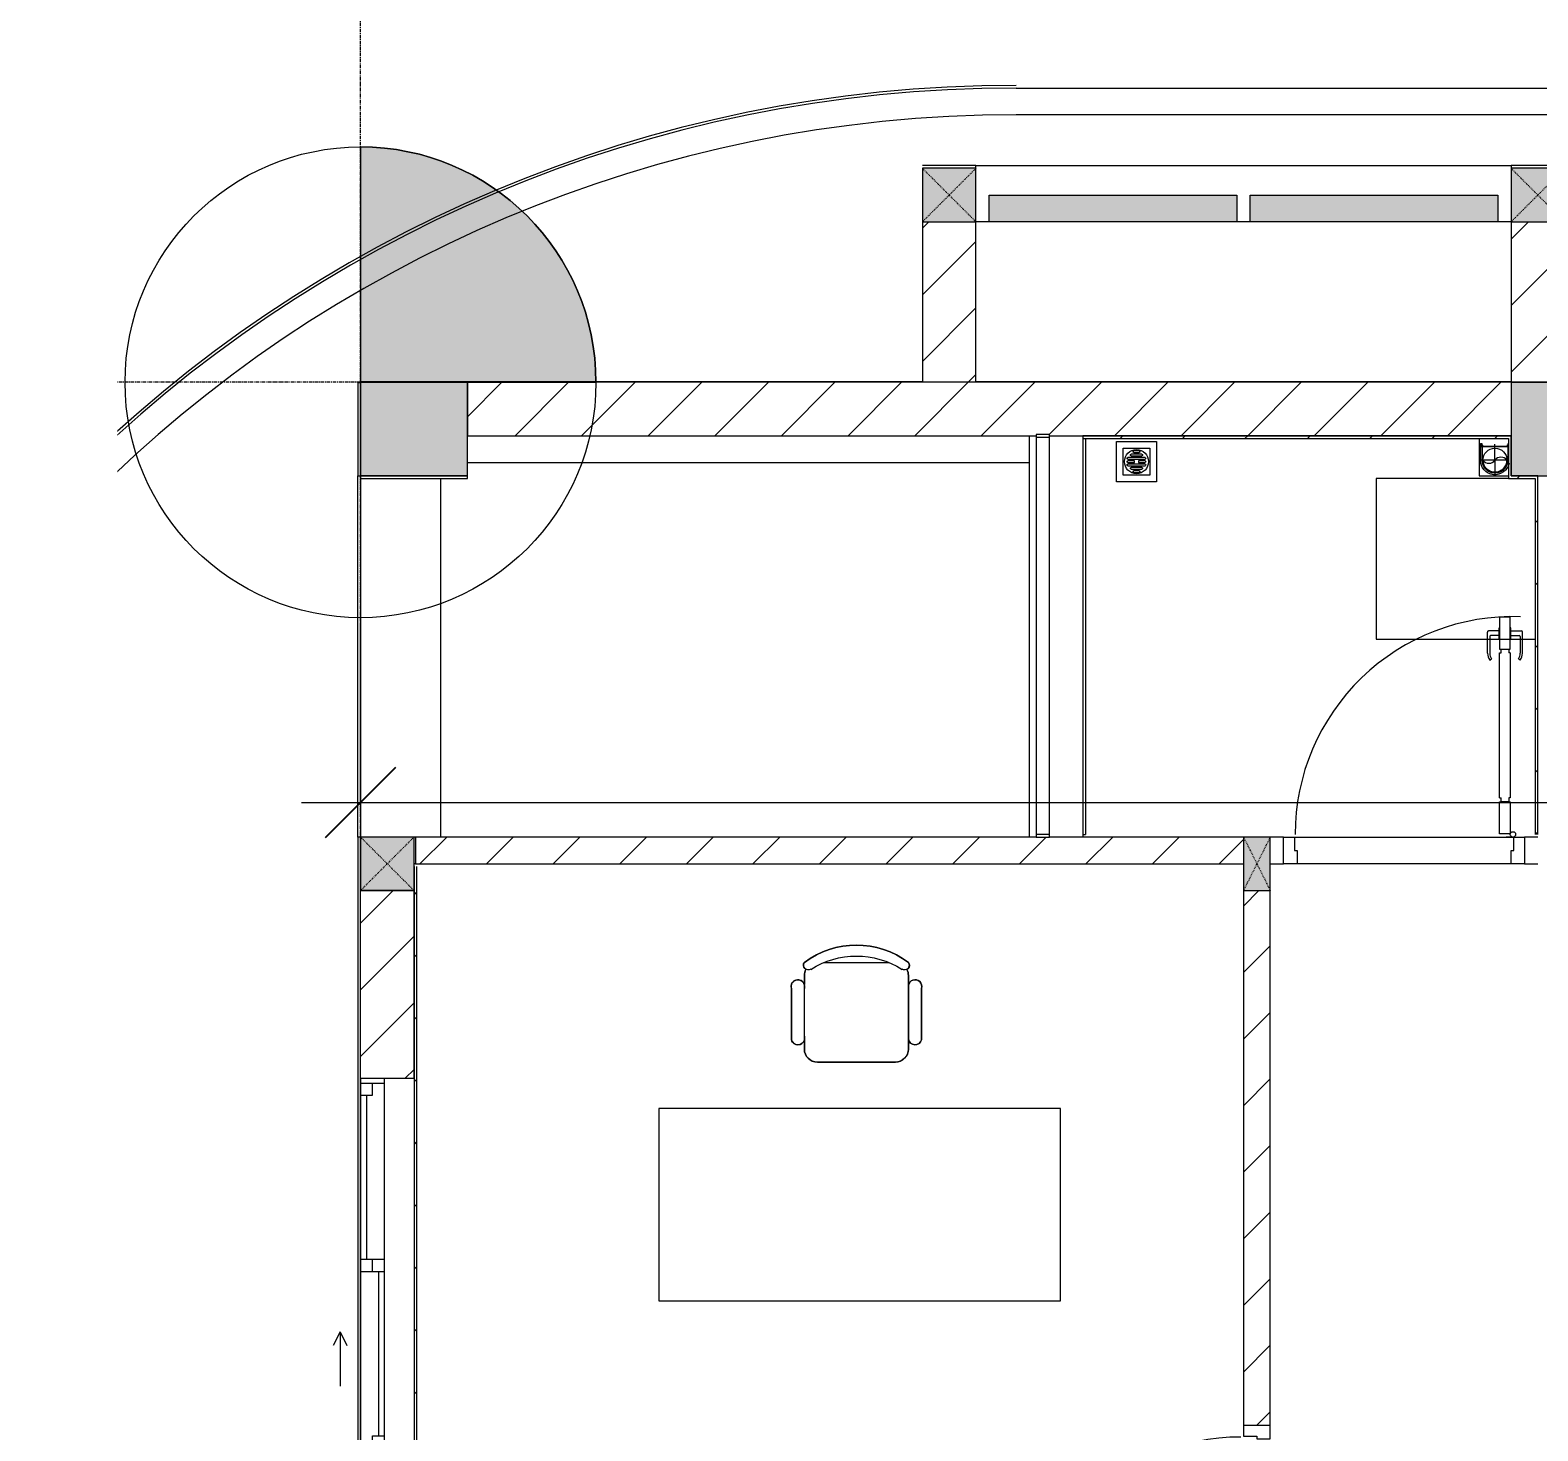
# Model space of a CAD drawing. Header units: millimetres. Extents: x 5356 to 209803, y -16346 to 109894.
# Drawn here: x 32418 to 38053, y 74317 to 79553 of the extents above; entities that cross this region are included whole.
import ezdxf

# ---------------------------------------------------------------- set-up
doc = ezdxf.new("R2010")
doc.units = ezdxf.units.MM
for name, pattern in [('Dash', [6, 3, -3]), ('Grid Line', [22.225, 12.7, -3.175, 3.175, -3.175]), ('IMPORT-CENTER _3_', [10.16, 6.35, -1.27, 1.27, -1.27])]:
    doc.linetypes.add(name, pattern=pattern)
for name, color, linetype, lineweight in [('0-1', 7, 'Continuous', 5), ('A-ANNO-DIMS', 211, 'Continuous', 9), ('A-ANNO-DIMS-220', 211, 'Continuous', 9), ('A-ANNO-NOTE', 131, 'Continuous', 9), ('A-ANNO-NOTE-1', 131, 'Continuous', 18), ('A-DETL-GENF-1', 9, 'Continuous', 9), ('A-DOOR-1', 9, 'Continuous', 9), ('A-FLOR-1', 9, 'Continuous', 9), ('A-FLOR-HRAL-1', 9, 'Continuous', 9), ('A-GLAZ', 151, 'Continuous', 9), ('A-GLAZ-CWMG', 51, 'Continuous', 9), ('A-WALL', 113, 'Continuous', 9), ('A-WALL-1', 253, 'Continuous', 18), ('A-WALL-2', 9, 'Continuous', 9), ('A-WALL-3', 113, 'Continuous', 18), ('A-WALL-PATT-1', 10, 'Continuous', 9), ('A-WALL-PATT-2', 9, 'Continuous', 9), ('A-WALL-PATT-3', 111, 'Continuous', 9), ('G-IMPT', 8, 'Continuous', 9), ('G-IMPT-1', 9, 'Continuous', 9), ('G-IMPT-2', 8, 'IMPORT-CENTER _3_', 9), ('I-FURN', 30, 'Continuous', 9), ('I-FURN-1', 9, 'Continuous', 9), ('I-WALL', 2, 'Continuous', 9), ('I-WALL-1', 253, 'Continuous', 18), ('I-WALL-2', 9, 'Continuous', 9), ('I-WALL-3', 2, 'Continuous', 18), ('M-EQPM', 50, 'Continuous', 9), ('S-BEAM-1', 9, 'Continuous', 9), ('S-COLS', 52, 'Continuous', 9), ('S-COLS-1', 254, 'Continuous', 5), ('S-COLS-2', 253, 'Continuous', 18), ('S-COLS-3', 9, 'Continuous', 9), ('S-COLS-4', 52, 'Continuous', 18), ('S-COLS-5', 52, 'Dash', 9), ('S-COLS-HDLN', 52, 'Dash', 9), ('S-COLS-HDLN-1', 9, 'Dash', 9), ('S-GRID-1', 1, 'Grid Line', 9)]:
    doc.layers.add(name, color=color, linetype=linetype, lineweight=lineweight)
doc.styles.add('Arial_2', font='arial_0.ttf', dxfattribs={"width": 0.9, "height": 660})
doc.styles.add('Arial_B', font='arialbd_0.ttf', dxfattribs={"height": 1760})
doc.dimstyles.new('1_Dim_chi_tiet_khu_đất_2', dxfattribs={"dimscale": 304.8, "dimtxt": 673.371204, "dimasz": 0.866142, "dimexe": 0.721785, "dimexo": 0.0625, "dimgap": 0.072178, "dimtad": 1, "dimdec": 0, "dimrnd": 5, "dimzin": 0, "dimdsep": 46, "dimtxsty": 'Arial_2', "dimblk1": 'OBLIQUE', "dimblk2": 'OBLIQUE', "dimsah": 1, "dimcen": 0.09, "dimdle": 0.721785, "dimazin": 0, "dimtfac": 1, "dimtdec": 4, "dimtix": 1, "dimtmove": 0, "dimatfit": 3, "dimfxl": 2.165354, "dimfxlon": 1, "dimtvp": 1, "dimtolj": 1, "dimtzin": 0, "dimarcsym": 2})
pattern_1 = [(45, (0, 0), (-124.4508, 124.4508), [])]
pattern_2 = [(45, (0, 0), (-116.67262, 116.67262), [])]

# ---------------------------------------------------------------- blocks, each defined once
blk = doc.blocks.new('NCV_TKTC_KET CAU_rvt-1-TKCS_MB ĐỊNH VỊ MỐC TỌA ĐỘ CÔNG TRÌNH')
at = {"layer": 'S-COLS-1'}
for points in [[(33652.6, 77886.9), (34052.6, 77886.9), (34052.6, 78236.9), (33652.6, 78236.9)], [(38038.2, 77886.9), (38652.6, 77886.9), (38652.6, 78236.9), (37952.6, 78236.9), (37952.6, 77886.9)]]:
    blk.add_hatch(color=256, dxfattribs=at).paths.add_polyline_path(points)
at = {"layer": 'A-FLOR-1'}
blk.add_line((33857.6, 76536.9), (33852.6, 76536.9), dxfattribs=at)
at = {"layer": 'S-BEAM-1'}
for p, q in [((34052.6, 77936.9), (36152.6, 77936.9)), ((33952.6, 76536.9), (33952.6, 77876.9))]:
    blk.add_line(p, q, dxfattribs=at)
at = {"layer": 'S-COLS-2'}
for p, q in [((33652.6, 78236.9), (33652.6, 77886.9)), ((34052.6, 78236.9), (33652.6, 78236.9)), ((34052.6, 77886.9), (34052.6, 78236.9)), ((37952.6, 78236.9), (37952.6, 77886.9)), ((38652.6, 78236.9), (37952.6, 78236.9)), ((33652.6, 77886.9), (34052.6, 77886.9)), ((37952.6, 77886.9), (38652.6, 77886.9))]:
    blk.add_line(p, q, dxfattribs=at)
blk = doc.blocks.new('DOOR_CW_01 CANH MO-PANEL KINH - DIW_01-900x2200-CỬA GỖ VÂN LAMINATE-553393-TKCS_MB ĐỊNH VỊ MỐC TỌA ĐỘ CÔNG TRÌNH')
at = {"layer": 'A-DETL-GENF-1'}
for p, q in [((-397, 872), (-357, 872)), ((-397, 752), (-397, 872)), ((-357, 872), (-357, 752)), ((-442, 737), (-442, 816.5)), ((-399, 820.5), (-438, 820.5)), ((-434, 799.5), (-434, 737)), ((-399, 803.5), (-430, 803.5)), ((-399, 831.8), (-397, 831.8)), ((-399, 792.2), (-399, 831.8)), ((-397, 792.2), (-399, 792.2)), ((-397, 792.2), (-397, 831.8)), ((-357, 792.2), (-357, 831.8)), ((-355, 831.8), (-357, 831.8)), ((-357, 792.2), (-355, 792.2)), ((-355, 792.2), (-355, 831.8)), ((-355, 820.5), (-316, 820.5)), ((-355, 803.5), (-324, 803.5)), ((-320, 799.5), (-320, 737)), ((-312, 737), (-312, 816.5)), ((-357, 752), (-397, 752)), ((-397, 738), (-391, 738)), ((-397, 738), (-397, 196)), ((-363, 752), (-391, 752)), ((-391, 752), (-391, 738)), ((-363, 738), (-363, 752)), ((-357, 738), (-363, 738)), ((-357, 196), (-357, 738)), ((-433.9, 711.2), (-427.3, 715.8)), ((-320.1, 711.2), (-326.7, 715.8)), ((-397, 196), (-391, 196)), ((-357, 182), (-397, 182)), ((-397, 182), (-397, 62)), ((-391, 196), (-391, 182)), ((-391, 182), (-363, 182)), ((-357, 196), (-363, 196)), ((-363, 182), (-363, 196)), ((-357, 62), (-357, 182)), ((-397, 62), (-357, 62))]:
    blk.add_line(p, q, dxfattribs=at)
blk.add_circle((-407, 60), 10, dxfattribs=at)
for centre, radius, start, end in [((-407, 60), 814, 360, 92), ((-438, 816.5), 4, 90, 180), ((-430, 799.5), 4, 90, 180), ((-324, 799.5), 4, 360, 90), ((-316, 816.5), 4, 0, 90), ((-397, 737), 45, 180, 215), ((-397, 737), 37, 180, 215), ((-357, 737), 37, 325, 0), ((-357, 737), 45, 325, 0)]:
    blk.add_arc(centre, radius, start, end, dxfattribs=at)
at = {"layer": 'A-DOOR-1'}
for p, q in [((-410, 50), (-450, 50)), ((-450, 50), (-450, -50)), ((-410, 0), (-410, 50)), ((-400, 0), (-410, 0)), ((-407, 50), (-382, 50)), ((-400, -50), (-400, 0)), ((410, 0), (400, 0)), ((400, 0), (400, -50)), ((450, 50), (410, 50)), ((410, 50), (410, 0)), ((450, -50), (450, 50)), ((-450, -50), (-400, -50)), ((400, -50), (450, -50))]:
    blk.add_line(p, q, dxfattribs=at)
blk = doc.blocks.new('BAN LV A - BAN LV A_dwg_ban hoc2-348006-TKCS_MB ĐỊNH VỊ MỐC TỌA ĐỘ CÔNG TRÌNH')
at = {"layer": 'I-FURN'}
for p, q in [((145.8, 437.4), (-145.8, 437.4)), ((-243, 354.4), (-243, 162)), ((-194.4, 388.8), (-194.4, 113.4)), ((194.4, 113.4), (194.4, 388.8)), ((194.4, 351.4), (194.4, 150.8)), ((243.7, 162), (243.7, 354.4)), ((-120.5, 64.8), (120.5, 64.8))]:
    blk.add_line(p, q, dxfattribs=at)
at = {"layer": 'I-FURN', "flags": 128}
blk.add_lwpolyline([(-737.8, 610.5), (-737.8, 1330.5), (-154.9, 1330.5), (762.2, 1330.5), (762.2, 610.5)], close=True, dxfattribs=at)
at = {"layer": 'I-FURN'}
for centre, radius, start, end in [((-145.8, 388.8), 48.6, 90, 180), ((145.8, 388.8), 48.6, 360, 90), ((-218.7, 347.3), 25.3, 343.7398, 163.7398), ((219.4, 347.3), 25.3, 16.2602, 170.7054), ((-218.7, 154.9), 25.3, 163.7398, 16.2602), ((-145.8, 113.4), 48.6, 180, 207.5844), ((145.8, 113.4), 48.6, 332.4156, 0), ((219.4, 154.9), 25.3, 189.2946, 16.2602), ((-180.2, 75.4), 17.8, 57.9726, 216.6901), ((0, 324), 324, 233.1301, 306.8699), ((0, 359.3), 318.2, 237.5758, 302.4242), ((180.2, 75.4), 17.8, 323.3099, 122.0274)]:
    blk.add_arc(centre, radius, start, end, dxfattribs=at)
blk = doc.blocks.new('BAN LV A - BAN LV A_dwg-348005-TKCS_MB ĐỊNH VỊ MỐC TỌA ĐỘ CÔNG TRÌNH')
at = {"extrusion": (0, 0, -1), "zscale": -1, "rotation": 180}
blk.add_blockref('BAN LV A - BAN LV A_dwg_ban hoc2-348006-TKCS_MB ĐỊNH VỊ MỐC TỌA ĐỘ CÔNG TRÌNH', (-729, 1383.7), dxfattribs=at)
blk = doc.blocks.new('BAN LV A - BAN LV A-348231-TKCS_MB ĐỊNH VỊ MỐC TỌA ĐỘ CÔNG TRÌNH')
at = {"layer": 'I-FURN-1'}
for p, q in [((534.6, 1270.3), (534.6, 1235.9)), ((923.4, 1232.9), (923.4, 1270.3)), ((486, 1221.7), (486, 1029.3)), ((972.7, 1029.3), (972.7, 1221.7)), ((534.6, 1029.3), (534.6, 994.9)), ((923.4, 994.9), (923.4, 1032.3)), ((583.2, 946.3), (874.8, 946.3)), ((1491.2, 773.2), (-8.8, 773.2)), ((-8.8, 773.2), (-8.8, 53.2)), ((1491.2, 53.2), (1491.2, 773.2)), ((-8.8, 53.2), (1491.2, 53.2))]:
    blk.add_line(p, q, dxfattribs=at)
for centre, radius, start, end in [((729, 1059.7), 324, 53.1301, 126.8699), ((548.9, 1308.3), 17.8, 143.3099, 240.596), ((909.2, 1308.3), 17.8, 299.404, 36.6901), ((510.3, 1228.8), 25.3, 16.2602, 196.2602), ((583.2, 1270.3), 48.6, 152.4156, 180), ((874.8, 1270.3), 48.6, 360, 27.5844), ((948.4, 1228.8), 25.3, 343.7398, 170.7054), ((510.3, 1036.4), 25.3, 196.2602, 343.7398), ((948.4, 1036.4), 25.3, 189.2946, 343.7398), ((583.2, 994.9), 48.6, 180, 270), ((874.8, 994.9), 48.6, 270, 360)]:
    blk.add_arc(centre, radius, start, end, dxfattribs=at)
blk.add_blockref('BAN LV A - BAN LV A_dwg-348005-TKCS_MB ĐỊNH VỊ MỐC TỌA ĐỘ CÔNG TRÌNH', (0, 0))
blk = doc.blocks.new('MAY GIAT - MAY GIAT_dwg-V115-TKCS_MB ĐỊNH VỊ MỐC TỌA ĐỘ CÔNG TRÌNH')
at = {"layer": 'G-IMPT-1'}
blk.add_line((5, 596.6), (5, 2.3), dxfattribs=at)
at = {"layer": 'G-IMPT-1', "flags": 128}
blk.add_lwpolyline([(605, 102.3), (605, 596.6), (5, 596.6)], dxfattribs=at)
blk = doc.blocks.new('MAY GIAT - MAY GIAT-V116-TKCS_MB ĐỊNH VỊ MỐC TỌA ĐỘ CÔNG TRÌNH')
at = {"layer": 'I-FURN-1'}
for p, q in [((5, 596.6), (5, 2.3)), ((605, 596.6), (5, 596.6)), ((605, 102.3), (605, 596.6))]:
    blk.add_line(p, q, dxfattribs=at)
blk.add_blockref('MAY GIAT - MAY GIAT_dwg-V115-TKCS_MB ĐỊNH VỊ MỐC TỌA ĐỘ CÔNG TRÌNH', (0, 0))
blk = doc.blocks.new('Railing - 50 x 10mm-457210-TKCS_MB ĐỊNH VỊ MỐC TỌA ĐỘ CÔNG TRÌNH')
at = {"layer": 'A-FLOR-HRAL-1'}
for p, q in [((25, 5), (-25, 5)), ((-25, 5), (-25, -5)), ((25, -5), (25, 5)), ((-25, -5), (25, -5))]:
    blk.add_line(p, q, dxfattribs=at)
blk = doc.blocks.new('Railing - Railing-987307-TKCS_MB ĐỊNH VỊ MỐC TỌA ĐỘ CÔNG TRÌNH')
at = {"layer": 'A-FLOR-HRAL-1'}
for p, q in [((13269.1, 68771.2), (13269.1, 67285.8)), ((13319.1, 67285.8), (13319.1, 68771.2))]:
    blk.add_line(p, q, dxfattribs=at)
for p in [(13294.1, 68776.2), (13294.1, 67280.8)]:
    blk.add_blockref('Railing - 50 x 10mm-457210-TKCS_MB ĐỊNH VỊ MỐC TỌA ĐỘ CÔNG TRÌNH', p)
blk = doc.blocks.new('DOOR_CW_01 CANH MO-PANEL KINH - DIG_01-900x2200-CỬA NHÔM KÍNH-400860-TKCS_MB ĐỊNH VỊ MỐC TỌA ĐỘ CÔNG TRÌNH')
at = {"layer": 'A-DETL-GENF-1'}
for p, q in [((-397, -182), (-397, -62)), ((-397, -62), (-357, -62)), ((-357, -62), (-357, -182)), ((-357, -182), (-397, -182)), ((-397, -196), (-391, -196)), ((-397, -738), (-397, -196)), ((-391, -196), (-391, -182)), ((-391, -182), (-363, -182)), ((-363, -182), (-363, -196)), ((-357, -196), (-363, -196)), ((-357, -196), (-357, -738)), ((-433.9, -711.2), (-427.3, -715.8)), ((-320.1, -711.2), (-326.7, -715.8)), ((-442, -737), (-442, -816.5)), ((-434, -799.5), (-434, -737)), ((-397, -738), (-391, -738)), ((-357, -752), (-397, -752)), ((-397, -752), (-397, -872)), ((-391, -752), (-391, -738)), ((-363, -752), (-391, -752)), ((-357, -738), (-363, -738)), ((-363, -738), (-363, -752)), ((-357, -872), (-357, -752)), ((-320, -799.5), (-320, -737)), ((-312, -737), (-312, -816.5)), ((-399, -820.5), (-438, -820.5)), ((-399, -803.5), (-430, -803.5)), ((-399, -792.2), (-399, -831.8)), ((-397, -792.2), (-399, -792.2)), ((-399, -831.8), (-397, -831.8)), ((-397, -792.2), (-397, -831.8)), ((-357, -792.2), (-357, -831.8)), ((-357, -792.2), (-355, -792.2)), ((-355, -831.8), (-357, -831.8)), ((-355, -792.2), (-355, -831.8)), ((-355, -803.5), (-324, -803.5)), ((-355, -820.5), (-316, -820.5)), ((-397, -872), (-357, -872))]:
    blk.add_line(p, q, dxfattribs=at)
blk.add_circle((-407, -60), 10, dxfattribs=at)
for centre, radius, start, end in [((-407, -60), 814, 268, 0), ((-397, -737), 45, 145, 180), ((-397, -737), 37, 145, 180), ((-357, -737), 37, 0, 35), ((-357, -737), 45, 360, 35), ((-438, -816.5), 4, 180, 270), ((-430, -799.5), 4, 180, 270), ((-324, -799.5), 4, 270, 0), ((-316, -816.5), 4, 270, 0)]:
    blk.add_arc(centre, radius, start, end, dxfattribs=at)
at = {"layer": 'A-DOOR-1'}
for p, q in [((-450, -50), (-450, 50)), ((-450, 50), (-400, 50)), ((-400, 50), (-400, 0)), ((400, 0), (400, 50)), ((400, 50), (450, 50)), ((450, 50), (450, -50)), ((-410, -50), (-450, -50)), ((-410, 0), (-410, -50)), ((-400, 0), (-410, 0)), ((-407, -50), (-382, -50)), ((410, 0), (400, 0)), ((410, -50), (410, 0)), ((450, -50), (410, -50))]:
    blk.add_line(p, q, dxfattribs=at)
blk = doc.blocks.new('G1_SOF - BO TRU - 100x200-V63-TKCS_MB ĐỊNH VỊ MỐC TỌA ĐỘ CÔNG TRÌNH')
at = {"layer": 'S-COLS-3'}
blk.add_hatch(color=256, dxfattribs=at).paths.add_polyline_path([(50, -100), (50, 100), (-50, 100), (-50, -100)])
at = {"layer": 'S-COLS-2'}
for p, q in [((50, 100), (-50, 100)), ((-50, 100), (-50, -100)), ((50, -100), (50, 100)), ((-50, -100), (50, -100))]:
    blk.add_line(p, q, dxfattribs=at)
at = {"layer": 'S-COLS-HDLN-1'}
for p, q in [((50, 100), (-50, -100)), ((-50, 100), (50, -100))]:
    blk.add_line(p, q, dxfattribs=at)
blk = doc.blocks.new('NCV_TKTC_TANG 1_rvt-1-TKCS_MB ĐỊNH VỊ MỐC TỌA ĐỘ CÔNG TRÌNH')
at = {"layer": 'A-WALL-PATT-1'}
h = blk.add_hatch(dxfattribs=at)
h.set_pattern_fill('FP_2', color=256, style=0, pattern_type=2)
h.set_pattern_definition(pattern_1)
h.paths.add_polyline_path([(36952.6, 76436.9), (36952.6, 76536.9), (33857.6, 76536.9), (33857.6, 76436.9), (36827.7, 76436.9)])
h = blk.add_hatch(dxfattribs=at)
h.set_pattern_fill('FP_2', color=256, style=0, pattern_type=2)
h.set_pattern_definition(pattern_1)
h.paths.add_polyline_path([(38038.2, 76436.9), (38052.6, 76436.9), (38052.6, 76536.9), (38002.6, 76536.9), (38002.6, 76436.9)])
h.paths.add_polyline_path([(37102.6, 76436.9), (37102.6, 76536.9), (37052.6, 76536.9), (37052.6, 76436.9), (37062.6, 76436.9)])
h = blk.add_hatch(dxfattribs=at)
h.set_pattern_fill('FP_2', color=256, style=0, pattern_type=2)
h.set_pattern_definition(pattern_1)
h.paths.add_polyline_path([(36952.6, 74336.9), (37052.6, 74336.9), (37052.6, 76336.9), (36952.6, 76336.9), (36952.6, 74389.4)])
at = {"layer": 'A-WALL-PATT-2'}
h = blk.add_hatch(dxfattribs=at)
h.set_pattern_fill('FP_3', color=256, style=0, pattern_type=2)
h.set_pattern_definition(pattern_2)
h.paths.add_polyline_path([(37952.6, 78026.9), (37952.6, 78036.9), (36352.6, 78036.9), (36352.6, 78026.9), (37942.6, 78026.9)])
h = blk.add_hatch(dxfattribs=at)
h.set_pattern_fill('FP_3', color=256, style=0, pattern_type=2)
h.set_pattern_definition(pattern_2)
h.paths.add_polyline_path([(38038.2, 77876.9), (38042.6, 77876.9), (38042.6, 77886.9), (37942.6, 77886.9), (37942.6, 77876.9)])
h = blk.add_hatch(dxfattribs=at)
h.set_pattern_fill('FP_3', color=256, style=0, pattern_type=2)
h.set_pattern_definition(pattern_2)
h.paths.add_polyline_path([(38042.6, 76546.9), (38052.6, 76546.9), (38052.6, 77886.9), (38042.6, 77886.9), (38042.6, 77348.1)])
h = blk.add_hatch(dxfattribs=at)
h.set_pattern_fill('FP_3', color=256, style=0, pattern_type=2)
h.set_pattern_definition(pattern_2)
h.paths.add_polyline_path([(33862.6, 73386.9), (33862.6, 76426.9), (33852.6, 76426.9), (33852.6, 73386.9)])
at = {"layer": 'A-FLOR-1'}
for p, q in [((33857.6, 76436.9), (33852.6, 76436.9)), ((37952.6, 76436.9), (37152.6, 76436.9))]:
    blk.add_line(p, q, dxfattribs=at)
at = {"layer": 'A-WALL-1'}
for p, q in [((36177.6, 76536.9), (33857.6, 76536.9)), ((33857.6, 76536.9), (33857.6, 76436.9)), ((36952.6, 76536.9), (36227.6, 76536.9)), ((33857.6, 76436.9), (36952.6, 76436.9)), ((37052.6, 76436.9), (37062.6, 76436.9)), ((38042.6, 76436.9), (38052.6, 76436.9))]:
    blk.add_line(p, q, dxfattribs=at)
at = {"layer": 'A-WALL-2'}
for p, q in [((36152.6, 76536.9), (36152.6, 78036.9)), ((36352.6, 78026.9), (36352.6, 76536.9)), ((38052.6, 76546.9), (38052.6, 77886.9)), ((37102.6, 76536.9), (37052.6, 76536.9)), ((37142.6, 76536.9), (37962.6, 76536.9)), ((38052.6, 76536.9), (38002.6, 76536.9)), ((37062.6, 76436.9), (37102.6, 76436.9)), ((37952.6, 76436.9), (37152.6, 76436.9)), ((38002.6, 76436.9), (38042.6, 76436.9)), ((36952.6, 76336.9), (36952.6, 74336.9)), ((37052.6, 74336.9), (37052.6, 76336.9))]:
    blk.add_line(p, q, dxfattribs=at)
at = {"layer": 'I-WALL-1'}
for p, q in [((37952.6, 78036.9), (36352.6, 78036.9)), ((36352.6, 78036.9), (36352.6, 78026.9)), ((36352.6, 78026.9), (37942.6, 78026.9)), ((37942.6, 78026.9), (37942.6, 77886.9)), ((37952.6, 78026.9), (37952.6, 78036.9)), ((37952.6, 77886.9), (37952.6, 78026.9)), ((37942.6, 77886.9), (37942.6, 77876.9)), ((37942.6, 77876.9), (38042.6, 77876.9)), ((38042.6, 77886.9), (37952.6, 77886.9)), ((38052.6, 77886.9), (38042.6, 77886.9)), ((38042.6, 77876.9), (38042.6, 76546.9)), ((33852.6, 76426.9), (33852.6, 75635.3)), ((33862.6, 73396.9), (33862.6, 76426.9))]:
    blk.add_line(p, q, dxfattribs=at)
at = {"layer": 'I-WALL-2'}
for p in [(36362.6, 78026.9), (36352.6, 76546.9)]:
    blk.add_line(p, (36362.6, 76546.9), dxfattribs=at)
at = {"layer": 'A-DOOR-1'}
for name, p, rotation in [('DOOR_CW_01 CANH MO-PANEL KINH - DIG_01-900x2200-CỬA NHÔM KÍNH-400860-TKCS_MB ĐỊNH VỊ MỐC TỌA ĐỘ CÔNG TRÌNH', (37552.6, 76486.9), 180), ('DOOR_CW_01 CANH MO-PANEL KINH - DIW_01-900x2200-CỬA GỖ VÂN LAMINATE-553393-TKCS_MB ĐỊNH VỊ MỐC TỌA ĐỘ CÔNG TRÌNH', (37002.6, 73886.9), 89.9999999999992)]:
    blk.add_blockref(name, p, dxfattribs=dict(at, rotation=rotation))
at = {"layer": 'A-FLOR-HRAL-1'}
blk.add_blockref('Railing - Railing-987307-TKCS_MB ĐỊNH VỊ MỐC TỌA ĐỘ CÔNG TRÌNH', (22908.5, 9260.7), dxfattribs=at)
at = {"layer": 'I-FURN-1', "rotation": 89.99999999999902}
blk.add_blockref('MAY GIAT - MAY GIAT-V116-TKCS_MB ĐỊNH VỊ MỐC TỌA ĐỘ CÔNG TRÌNH', (38044.8, 77272), dxfattribs=at)
at = {"layer": 'I-FURN-1'}
blk.add_blockref('BAN LV A - BAN LV A-348231-TKCS_MB ĐỊNH VỊ MỐC TỌA ĐỘ CÔNG TRÌNH', (34776.9, 74749.2), dxfattribs=at)
at = {"layer": 'S-COLS-3'}
blk.add_blockref('G1_SOF - BO TRU - 100x200-V63-TKCS_MB ĐỊNH VỊ MỐC TỌA ĐỘ CÔNG TRÌNH', (37002.6, 76436.9), dxfattribs=at)
blk = doc.blocks.new('1_FAMILY RVT - W01-WxH 1400x1400xmm-411185-TKCS_MB ĐỊNH VỊ MỐC TỌA ĐỘ CÔNG TRÌNH')
at = {"layer": 'A-GLAZ'}
for p, q in [((-700, 103.81), (700, 103.81)), ((-700, -96.19), (-700, 103.81)), ((700, 103.81), (700, -96.19)), ((-700, -7.29), (-680.95, -7.29)), ((-680.95, -7.29), (-22.225, -7.29)), ((-680.95, -96.19), (-680.95, -7.29)), ((-636.5, -51.74), (-680.95, -51.74)), ((-636.5, -96.19), (-636.5, -51.74)), ((-22.225, -7.29), (22.225, -7.29)), ((-22.225, -7.29), (-22.225, -96.19)), ((22.225, -51.74), (-22.225, -51.74)), ((22.225, -7.29), (636.5, -7.29)), ((22.225, -96.19), (22.225, -7.29)), ((22.225, -29.515), (636.5, -29.515)), ((636.5, -7.29), (700, -7.29)), ((636.5, -51.74), (636.5, -7.29)), ((680.95, -51.74), (636.5, -51.74)), ((680.95, -96.19), (680.95, -7.29)), ((700, -96.19), (-700, -96.19)), ((-700, -96.19), (-636.5, -96.19)), ((-636.5, -73.965), (-22.225, -73.965)), ((-636.5, -96.19), (-22.225, -96.19)), ((-22.225, -96.19), (22.225, -96.19)), ((22.225, -96.19), (680.95, -96.19)), ((680.95, -96.19), (700, -96.19)), ((248.4, -172.39), (299.2, -146.99)), ((248.4, -172.39), (299.2, -197.79)), ((248.4, -172.39), (451.6, -172.39))]:
    blk.add_line(p, q, dxfattribs=at)
blk = doc.blocks.new('TKTC_XREF_251221_MB TANG 1 - TKTC_XREF_260130_MB TANG 1_dwg_CUM U_DN100-V249-TKCS_MB ĐỊNH VỊ MỐC TỌA ĐỘ CÔNG TRÌNH')
at = {"layer": 'G-IMPT'}
blk.add_hatch(color=256, dxfattribs=at).paths.add_polyline_path([(61, 0), (58.9, -15.8), (52.8, -30.5), (43.1, -43.1), (30.5, -52.8), (15.8, -58.9), (0, -61), (0, -57), (14.8, -55.1), (28.5, -49.4), (40.3, -40.3), (49.4, -28.5), (55.1, -14.8), (57, 0), (55.1, 14.8), (49.4, 28.5), (40.3, 40.3), (28.5, 49.4), (14.8, 55.1), (0, 57), (0, 61), (15.8, 58.9), (30.5, 52.8), (43.1, 43.1), (52.8, 30.5), (58.9, 15.8)])
for p, q in [((-79.1, 66.6), (-79.1, 63.4)), ((-76.6, 66.6), (-76.6, 63.4)), ((-74.6, 66.6), (-74.6, 63.4)), ((-72.7, 69.3), (-72.7, 60.7)), ((-66.9, 67.9), (-71.7, 67.9)), ((-66.9, 62.1), (-71.7, 62.1)), ((-65, 69), (0, 69)), ((-72.7, -62.4), (-78.1, -62.4)), ((-66.9, -62.1), (-71.7, -62.1))]:
    blk.add_line(p, q, dxfattribs=at)
at = {"layer": 'G-IMPT', "flags": 128}
for points in [[(-66.9, 70.8), (-66.9, 72.7), (-65, 72.7), (-65, 57.3), (-66.9, 57.3), (-66.9, 59.2)], [(-72.7, 67.6), (-78.1, 67.6), (-78.1, 62.4), (-72.7, 62.4)], [(-71.7, 59.2), (-66.9, 59.2), (-66.9, 70.8), (-71.7, 70.8)], [(-65, 61), (0, 61), (0, 57)], [(-66.9, -63.8), (-66.9, -59.2), (-71.7, -59.2)], [(-66.9, -59.2), (-66.9, -57.3), (-65, -57.3), (-65, -63.8)], [(-65, -61), (0, -61), (0, -57)]]:
    blk.add_lwpolyline(points, dxfattribs=at)
at = {"layer": 'G-IMPT'}
for centre, radius, start, end in [((-78.1, 66.6), 0.96, 90, 180), ((-78.1, 63.4), 0.96, 180, 270), ((-71.1, 69.3), 1.56, 112.61986, 247.38014), ((-67.9, 65), 4.8, 143.1301, 216.8699), ((-71.1, 60.7), 1.56, 112.61986, 247.38014), ((0, 0), 69, 281.5361, 90), ((0, 0), 61, 270, 90), ((0, 0), 57, 270, 90), ((-78.1, -63.4), 0.96, 90, 180), ((-71.1, -60.7), 1.56, 112.61986, 247.38014)]:
    blk.add_arc(centre, radius, start, end, dxfattribs=at)
blk = doc.blocks.new('TKTC_XREF_251221_MB TANG 1 - TKTC_XREF_260130_MB TANG 1_dwg_$cc-V250-TKCS_MB ĐỊNH VỊ MỐC TỌA ĐỘ CÔNG TRÌNH')
at = {"layer": 'G-IMPT'}
blk.add_circle((0, 0), 0.5, dxfattribs=at)
for centre, radius, start, end in [((0, 0), 0.5, 90, 270), ((0.188, 0.25), 0.313, 126.8699, 233.1301), ((-0.188, -0.25), 0.313, 306.8699, 53.1301)]:
    blk.add_arc(centre, radius, start, end, dxfattribs=at)
at = {"layer": 'G-IMPT-2'}
for p, q in [((0, -0.56), (0, 0.673)), ((-0.673, 0), (0.673, 0))]:
    blk.add_line(p, q, dxfattribs=at)
blk = doc.blocks.new('TKTC_XREF_251221_MB TANG 1 - TKTC_XREF_260130_MB TANG 1_dwg_THU NUOC - THU NUOC-444531-TKCS_MB TẦNG 1-4202124-TKCS_MB ĐỊNH VỊ MỐC TỌA ĐỘ CÔNG TRÌNH')
at = {"layer": 'M-EQPM'}
for p, q in [((-23.3, 10.8), (40.9, 10.8)), ((40.9, 4.8), (-23.3, 4.8)), ((-11, 23.3), (28.5, 23.3)), ((28.5, 17.3), (-11, 17.3)), ((-1.1, 35.6), (18.5, 35.6)), ((18.5, 29.6), (-1.1, 29.6)), ((-23.3, -13.6), (40.9, -13.6)), ((40.9, -19.6), (-23.3, -19.6)), ((-11, -26.1), (28.5, -26.1)), ((28.5, -32.1), (-11, -32.1)), ((-1.1, -38.5), (18.5, -38.5)), ((18.5, -44.5), (-1.1, -44.5))]:
    blk.add_line(p, q, dxfattribs=at)
at = {"layer": 'M-EQPM', "flags": 128}
for points in [[(83.7, -79.4), (83.7, 70.6), (-66.3, 70.6), (-66.3, -79.4)], [(58.7, -54.4), (58.7, 45.6), (-41.3, 45.6), (-41.3, -54.4)]]:
    blk.add_lwpolyline(points, close=True, dxfattribs=at)
for points in [[(-23.3, -1.2), (0.7, -1.2), (0.7, -7.2), (-23.3, -7.2)], [(40.9, -7.2), (16.7, -7.2), (16.7, -1.2), (40.9, -1.2)]]:
    blk.add_lwpolyline(points, dxfattribs=at)
at = {"layer": 'M-EQPM'}
for centre, radius, start, end in [((8.7, -4.4), 45, 360, 180), ((8.7, -4.4), 45, 360, 180), ((-23.3, 7.8), 3, 90, 270), ((-11, 20.3), 3, 90, 270), ((-1.1, 32.6), 3, 90, 270), ((18.5, 32.6), 3, 270, 90), ((28.5, 20.3), 3, 270, 90), ((40.9, 7.8), 3, 270, 90), ((8.7, -4.4), 45, 180, 360), ((8.7, -4.4), 45, 180, 360), ((-23.3, -4.2), 3, 90, 270), ((-23.3, -16.6), 3, 90, 270), ((-11, -29.1), 3, 90, 270), ((-1.1, -41.5), 3, 90, 270), ((18.5, -41.5), 3, 270, 90), ((28.5, -29.1), 3, 270, 90), ((40.9, -4.2), 3, 270, 90), ((40.9, -16.6), 3, 270, 90)]:
    blk.add_arc(centre, radius, start, end, dxfattribs=at)
blk = doc.blocks.new('TKTC_XREF_251221_MB TANG 1 - TKTC_XREF_260130_MB TANG 1_dwg-4202109-TKCS_MB ĐỊNH VỊ MỐC TỌA ĐỘ CÔNG TRÌNH')
at = {"layer": 'G-IMPT'}
for p, q in [((-167399, -323108.1), (-169499.1, -323108.1)), ((-165199, -323108.1), (-167199, -323108.1)), ((-165318.8, -323319.7), (-165318.8, -323349.7)), ((-165318.8, -323349.7), (-165209.1, -323349.7)), ((-169499.1, -323469.7), (-169499.1, -324809.7)), ((-165318.8, -323459.7), (-165209.1, -323459.7))]:
    blk.add_line(p, q, dxfattribs=at)
at = {"layer": 'G-IMPT', "flags": 128}
blk.add_lwpolyline([(-165209.1, -323349.7), (-165318.8, -323349.7), (-165318.8, -323459.7)], dxfattribs=at)
at = {"extrusion": (0, 0, -1), "zscale": -1}
blk.add_blockref('TKTC_XREF_251221_MB TANG 1 - TKTC_XREF_260130_MB TANG 1_dwg_THU NUOC - THU NUOC-444531-TKCS_MB TẦNG 1-4202124-TKCS_MB ĐỊNH VỊ MỐC TỌA ĐỘ CÔNG TRÌNH', (166590.3, -323401.9), dxfattribs=at)
at = {"xscale": 90.00000000005122, "yscale": 90.00000000005122, "zscale": 90.00000000005122, "rotation": 90.37402677993775}
blk.add_blockref('TKTC_XREF_251221_MB TANG 1 - TKTC_XREF_260130_MB TANG 1_dwg_$cc-V250-TKCS_MB ĐỊNH VỊ MỐC TỌA ĐỘ CÔNG TRÌNH', (-165259.5, -323401), dxfattribs=at)
at = {"extrusion": (0, 0, -1), "xscale": 0.7894736842105242, "yscale": 0.7894736842105242, "zscale": -0.7894736842105242, "rotation": 269.9999999984439}
blk.add_blockref('TKTC_XREF_251221_MB TANG 1 - TKTC_XREF_260130_MB TANG 1_dwg_CUM U_DN100-V249-TKCS_MB ĐỊNH VỊ MỐC TỌA ĐỘ CÔNG TRÌNH', (165259.5, -323401), dxfattribs=at)
blk = doc.blocks.new('TKTC_XREF_251221_MB TANG 1 - TKTC_XREF_251221_MB TANG 1-2038492-TKCS_MB ĐỊNH VỊ MỐC TỌA ĐỘ CÔNG TRÌNH')
blk.add_blockref('TKTC_XREF_251221_MB TANG 1 - TKTC_XREF_260130_MB TANG 1_dwg-4202109-TKCS_MB ĐỊNH VỊ MỐC TỌA ĐỘ CÔNG TRÌNH', (169499.1, 384109.7))
blk = doc.blocks.new('G1_SOF - BO TRU - 200x200-3050151-TKCS_MB ĐỊNH VỊ MỐC TỌA ĐỘ CÔNG TRÌNH')
at = {"layer": 'S-COLS-HDLN'}
for p, q in [((-100, 100), (100, -100)), ((100, 100), (-100, -100))]:
    blk.add_line(p, q, dxfattribs=at)
blk = doc.blocks.new('Rectangular Mullion - 50 x 100mm-3196915-TKCS_MB ĐỊNH VỊ MỐC TỌA ĐỘ CÔNG TRÌNH')
at = {"layer": 'A-GLAZ-CWMG'}
blk.add_hatch(color=256, dxfattribs=at).paths.add_polyline_path([(36927.6, 78836.9), (36927.6, 78936.9), (36002.6, 78936.9), (36002.6, 78836.9), (36827.7, 78836.9)])
for p, q in [((36002.6, 78836.9), (36002.6, 78936.9)), ((36002.6, 78936.9), (36927.6, 78936.9)), ((36927.6, 78936.9), (36927.6, 78836.9)), ((36927.6, 78836.9), (36002.6, 78836.9))]:
    blk.add_line(p, q, dxfattribs=at)
blk = doc.blocks.new('G1_SOF - BO TRU - 200x200-3196954-TKCS_MB ĐỊNH VỊ MỐC TỌA ĐỘ CÔNG TRÌNH')
at = {"layer": 'S-COLS-3'}
blk.add_hatch(color=256, dxfattribs=at).paths.add_polyline_path([(100, -100), (100, 100), (-100, 100), (-100, -100)])
at = {"layer": 'S-COLS-4'}
for p, q in [((100, 100), (-100, 100)), ((-100, 100), (-100, -100)), ((100, -100), (100, 100)), ((-100, -100), (100, -100))]:
    blk.add_line(p, q, dxfattribs=at)
at = {"layer": 'S-COLS-HDLN'}
for p, q in [((100, 100), (-100, -100)), ((-100, 100), (100, -100))]:
    blk.add_line(p, q, dxfattribs=at)
blk = doc.blocks.new('SSA-CLH-COORDINATE POINT - Site-1604544-TKCS_MB ĐỊNH VỊ MỐC TỌA ĐỘ CÔNG TRÌNH')
at = {"layer": 'A-ANNO-NOTE'}
h = blk.add_hatch(color=256, dxfattribs=at)
edge = h.paths.add_edge_path()
edge.add_line((0, 0), (0, -4))
edge.add_arc((0, 0), 4, 180, 270, ccw=False)
edge.add_line((-4, 0), (0, 0))
for p, q in [((0, 0), (-4, 0)), ((0, -4), (0, 0))]:
    blk.add_line(p, q, dxfattribs=at)
blk.add_arc((0, 0), 4, 180, 270, dxfattribs=at)
at = {"layer": 'A-ANNO-NOTE-1'}
blk.add_circle((0, 0), 4, dxfattribs=at)
blk = doc.blocks.new('DIMBLOCK2-TKCS_MB ĐỊNH VỊ MỐC TỌA ĐỘ CÔNG TRÌNH')
at = {"layer": 'A-ANNO-DIMS-220', "lineweight": 25}
for p, q in [((32088.8, 85432.9), (32088.8, 85619.6)), ((32088.8, 85432.9), (32088.8, 85246.3)), ((25088.8, 78432.9), (25088.8, 78619.6)), ((25088.8, 78432.9), (25088.8, 78246.3))]:
    blk.add_line(p, q, dxfattribs=at)
at = {"layer": 'A-ANNO-DIMS-220'}
for p, q in [((32244.3, 85588.5), (24933.2, 78277.4)), ((32555.5, 84966.3), (31933.2, 85588.5)), ((32088.8, 85432.9), (32555.5, 84966.3)), ((25555.5, 77966.3), (24933.2, 78588.5)), ((25088.8, 78432.9), (25555.5, 77966.3))]:
    blk.add_line(p, q, dxfattribs=at)
at = {"layer": 'A-ANNO-DIMS-220', "color": 0, "insert": (27322.7, 81909.7), "char_height": 660, "width": 2187.938, "attachment_point": 1, "rotation": 45, "line_spacing_factor": 0.941778, "style": 'Arial_2'}
blk.add_mtext('9900', dxfattribs=at)
blk = doc.blocks.new('_Oblique')
at = {"color": 0, "linetype": 'ByBlock', "lineweight": -2}
blk.add_line((-0.5, -0.5), (0.5, 0.5), dxfattribs=at)
blk = doc.blocks.new('DIMBLOCK9-TKCS_MB ĐỊNH VỊ MỐC TỌA ĐỘ CÔNG TRÌNH')
at = {"layer": 'A-ANNO-DIMS-220'}
for p, q in [((33652.6, 77326.3), (33652.6, 76446.3)), ((33652.6, 76666.3), (33652.6, 77326.3)), ((127252.6, 77326.3), (127252.6, 76446.3)), ((127252.6, 76666.3), (127252.6, 77326.3)), ((33432.6, 76666.3), (127472.6, 76666.3))]:
    blk.add_line(p, q, dxfattribs=at)
at = {"layer": 'A-ANNO-DIMS-220', "lineweight": 25}
for p, q in [((33652.6, 76666.3), (33784.6, 76798.3)), ((127252.6, 76666.3), (127384.6, 76798.3)), ((33652.6, 76666.3), (33520.6, 76534.3)), ((127252.6, 76666.3), (127120.6, 76534.3))]:
    blk.add_line(p, q, dxfattribs=at)
at = {"layer": 'A-ANNO-DIMS-220', "color": 0, "insert": (79313, 77545.2), "char_height": 660, "width": 2734.923, "attachment_point": 1, "line_spacing_factor": 0.941778, "style": 'Arial_2'}
blk.add_mtext('93600', dxfattribs=at)

msp = doc.modelspace()

# ---------------------------------------------------------------- hatches: boundary and pattern name
at = {"layer": 'A-WALL-PATT-3'}
h = msp.add_hatch(dxfattribs=at)
h.set_pattern_fill('FP_1', color=256, style=0, pattern_type=2)
h.set_pattern_definition(pattern_1)
h.paths.add_polyline_path([(35752.6, 78236.9), (35952.6, 78236.9), (35952.6, 78836.9), (35752.6, 78836.9), (35752.6, 78334.4)])
h = msp.add_hatch(dxfattribs=at)
h.set_pattern_fill('FP_1', color=256, style=0, pattern_type=2)
h.set_pattern_definition(pattern_1)
h.paths.add_polyline_path([(37952.6, 78236.9), (38152.6, 78236.9), (38152.6, 78836.9), (37952.6, 78836.9), (37952.6, 78334.4)])
h = msp.add_hatch(dxfattribs=at)
h.set_pattern_fill('FP_1', color=256, style=0, pattern_type=2)
h.set_pattern_definition(pattern_1)
h.paths.add_polyline_path([(37952.6, 78036.9), (37952.6, 78236.9), (34052.6, 78236.9), (34052.6, 78036.9), (36177.6, 78036.9), (36177.6, 78041.9), (36227.6, 78041.9), (36227.6, 78036.9), (36827.7, 78036.9)])
h = msp.add_hatch(dxfattribs=at)
h.set_pattern_fill('FP_1', color=256, style=0, pattern_type=2)
h.set_pattern_definition(pattern_1)
h.paths.add_polyline_path([(33852.6, 73386.9), (33852.6, 74235.3), (33652.6, 74235.3), (33652.6, 73386.9)])
h.paths.add_polyline_path([(33852.6, 75635.3), (33852.6, 76336.9), (33652.6, 76336.9), (33652.6, 75635.3)])
at = {"layer": 'S-COLS-1'}
msp.add_hatch(color=256, dxfattribs=at).paths.add_polyline_path([(33652.6, 76336.9), (33852.6, 76336.9), (33852.6, 76536.9), (33652.6, 76536.9), (33652.6, 76361.9)])

# ---------------------------------------------------------------- linework, layer by layer
at = {"layer": 'A-WALL'}
for p, q in [((36103.5, 79336.9), (42652.6, 79336.9)), ((42552.6, 79236.9), (36103.5, 79236.9)), ((36002.6, 78836.9), (35952.6, 78836.9)), ((36977.6, 78836.9), (36927.6, 78836.9)), ((37952.6, 78836.9), (37902.6, 78836.9)), ((33642.6, 76536.9), (33642.6, 77886.9)), ((33652.6, 77876.9), (33652.6, 76536.9)), ((33652.6, 75635.3), (33652.6, 76336.9)), ((33852.6, 76336.9), (33652.6, 76336.9))]:
    msp.add_line(p, q, dxfattribs=at)
for radius in [5010, 5000, 5000, 4900]:
    msp.add_arc((36103.5, 74336.9), radius, 90, 180, dxfattribs=at)
at = {"layer": 'A-WALL-3'}
for p, q in [((35752.6, 78836.9), (35752.6, 78236.9)), ((35952.6, 78236.9), (35952.6, 78836.9)), ((37952.6, 78836.9), (37952.6, 78036.9)), ((33652.6, 78235.3), (33642.6, 78235.3)), ((33642.6, 78235.3), (33642.6, 77886.9)), ((33652.6, 77886.9), (33652.6, 78235.3)), ((37952.6, 78236.9), (34052.6, 78236.9)), ((34052.6, 78236.9), (34052.6, 78036.9)), ((37952.6, 78236.9), (38152.6, 78236.9)), ((34052.6, 78036.9), (36177.6, 78036.9)), ((36227.6, 78036.9), (37952.6, 78036.9)), ((33642.6, 77886.9), (33652.6, 77886.9)), ((33652.6, 76536.9), (33642.6, 76536.9)), ((33642.6, 76536.9), (33642.6, 73240.3)), ((33652.6, 76336.9), (33652.6, 76536.9)), ((33852.6, 75635.3), (33852.6, 76336.9))]:
    msp.add_line(p, q, dxfattribs=at)
at = {"layer": 'I-WALL'}
msp.add_line((35952.6, 79046.9), (37952.6, 79046.9), dxfattribs=at)
at = {"layer": 'I-WALL-3'}
for p, q in [((35952.6, 79046.9), (35752.6, 79046.9)), ((35952.6, 79036.9), (35952.6, 79046.9)), ((38162.6, 79046.9), (37952.6, 79046.9)), ((37952.6, 79046.9), (37952.6, 79036.9)), ((34052.6, 77886.9), (33652.6, 77886.9)), ((33652.6, 77886.9), (33652.6, 77876.9)), ((33652.6, 77876.9), (34052.6, 77876.9)), ((34052.6, 77876.9), (34052.6, 77886.9))]:
    msp.add_line(p, q, dxfattribs=at)
at = {"layer": 'S-COLS'}
msp.add_line((33652.6, 76336.9), (33852.6, 76336.9), dxfattribs=at)
at = {"layer": 'S-COLS-4'}
for p, q in [((33852.6, 76536.9), (33652.6, 76536.9)), ((33652.6, 76536.9), (33652.6, 76336.9)), ((33852.6, 76336.9), (33852.6, 76536.9))]:
    msp.add_line(p, q, dxfattribs=at)
at = {"layer": 'S-GRID-1'}
for p, q in [((33652.6, 20960.6), (33652.6, 80482.7)), ((131551.8, 78236.9), (29351.8, 78236.9))]:
    msp.add_line(p, q, dxfattribs=at)

# ---------------------------------------------------------------- block references
at = {"layer": '0-1'}
for name in ['NCV_TKTC_KET CAU_rvt-1-TKCS_MB ĐỊNH VỊ MỐC TỌA ĐỘ CÔNG TRÌNH', 'NCV_TKTC_TANG 1_rvt-1-TKCS_MB ĐỊNH VỊ MỐC TỌA ĐỘ CÔNG TRÌNH']:
    msp.add_blockref(name, (0, 0), dxfattribs=at)
at = {"layer": 'A-ANNO-NOTE', "xscale": 220, "yscale": 220, "zscale": 220, "rotation": 180}
msp.add_blockref('SSA-CLH-COORDINATE POINT - Site-1604544-TKCS_MB ĐỊNH VỊ MỐC TỌA ĐỘ CÔNG TRÌNH', (33652.6, 78236.9), dxfattribs=at)
at = {"layer": 'A-GLAZ', "rotation": 269.9999999999999}
msp.add_blockref('1_FAMILY RVT - W01-WxH 1400x1400xmm-411185-TKCS_MB ĐỊNH VỊ MỐC TỌA ĐỘ CÔNG TRÌNH', (33748.8, 74935.3), dxfattribs=at)
at = {"layer": 'A-GLAZ-CWMG'}
for p in [(0, 0), (975, 0)]:
    msp.add_blockref('Rectangular Mullion - 50 x 100mm-3196915-TKCS_MB ĐỊNH VỊ MỐC TỌA ĐỘ CÔNG TRÌNH', p, dxfattribs=at)
at = {"layer": 'M-EQPM'}
msp.add_blockref('TKTC_XREF_251221_MB TANG 1 - TKTC_XREF_251221_MB TANG 1-2038492-TKCS_MB ĐỊNH VỊ MỐC TỌA ĐỘ CÔNG TRÌNH', (33652.6, 17236.9), dxfattribs=at)
at = {"layer": 'S-COLS'}
for p in [(35852.6, 78936.9), (38052.6, 78936.9)]:
    msp.add_blockref('G1_SOF - BO TRU - 200x200-3196954-TKCS_MB ĐỊNH VỊ MỐC TỌA ĐỘ CÔNG TRÌNH', p, dxfattribs=at)
at = {"layer": 'S-COLS-5'}
msp.add_blockref('G1_SOF - BO TRU - 200x200-3050151-TKCS_MB ĐỊNH VỊ MỐC TỌA ĐỘ CÔNG TRÌNH', (33752.6, 76436.9), dxfattribs=at)

# ---------------------------------------------------------------- dimensions: what is measured, and where the dimension line sits
at = {"layer": 'A-ANNO-DIMS'}
dim = msp.add_linear_dim(base=(127252.6, 76666.3), p1=(33652.6, 77326.3), p2=(127252.6, 77326.3), dimstyle='1_Dim_chi_tiet_khu_đất_2', override={"dimpost": '<>', "dimfxl": 93600}, dxfattribs=at)
dim.commit()
dim.dimension.update_dxf_attribs({"geometry": 'DIMBLOCK9-TKCS_MB ĐỊNH VỊ MỐC TỌA ĐỘ CÔNG TRÌNH', "text_midpoint": (80452.6, 77025.5)})

# ---------------------------------------------------------------- next in the draw order: texts
at = {"layer": 'A-ANNO-NOTE', "insert": (32304.2, 77783.3), "char_height": 1760, "width": 4613.4, "attachment_point": 6, "line_spacing_factor": 0.936439, "style": 'Arial_B', "bg_fill": 3, "box_fill_scale": 1.25, "bg_fill_color": 256, "bg_fill_true_color": 13158600, "bg_fill_transparency": 0}
msp.add_mtext('\\pt2794,5588,8382,11176,13970,16764,19558,22352,25146,27940,30734,33528,36322,39116,41910,44704,47498,50292,53086,55880,58674,61468,64262,67056,69850,72644,75438,78232,81026,83820,86614,89408;CT2', dxfattribs=at)

# ---------------------------------------------------------------- next in the draw order: dimensions: what is measured, and where the dimension line sits
at = {"layer": 'A-ANNO-DIMS'}
dim = msp.add_linear_dim(base=(25088.8, 78432.9), p1=(32555.5, 84966.3), p2=(25555.5, 77966.3), angle=45, dimstyle='1_Dim_chi_tiet_khu_đất_2', override={"dimpost": '<>', "dimfxl": 9899.494935}, dxfattribs=at)
dim.commit()
dim.dimension.update_dxf_attribs({"geometry": 'DIMBLOCK2-TKCS_MB ĐỊNH VỊ MỐC TỌA ĐỘ CÔNG TRÌNH', "text_midpoint": (28334.9, 82186.8)})

doc.saveas('drawing.dxf')
